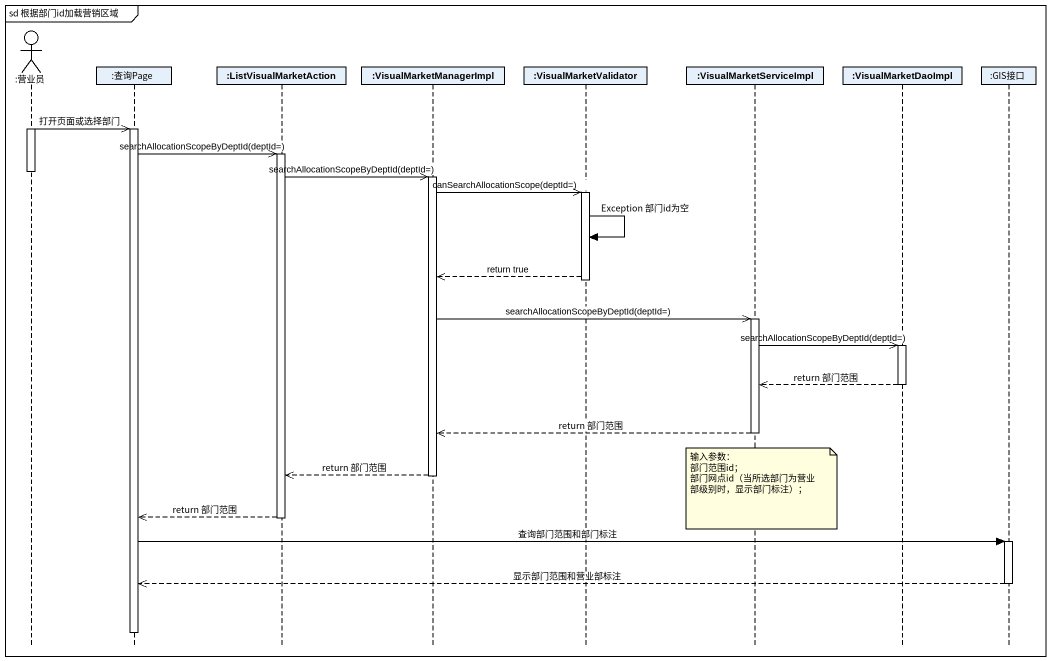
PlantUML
@startuml
mainframe sd 根据部门id加载营销区域
hide footbox
actor ":营业员" as 营业员
participant ":查询Page" as 查询Page
participant ":ListVisualMarketAction" as ListVisualMarketAction
participant ":VisualMarketManagerImpl" as VisualMarketManagerImpl
participant ":VisualMarketValidator" as VisualMarketValidator
participant ":VisualMarketServiceImpl" as VisualMarketServiceImpl
participant ":VisualMarketDaoImpl" as VisualMarketDaoImpl
participant ":GIS接口" as GIS接口

activate 营业员
营业员 ->> 查询Page : 打开页面或选择部门
activate 查询Page
查询Page ->> ListVisualMarketAction : searchAllocationScopeByDeptId(deptId=)
activate ListVisualMarketAction
deactivate 营业员
ListVisualMarketAction ->> VisualMarketManagerImpl : searchAllocationScopeByDeptId(deptId=)
activate VisualMarketManagerImpl
VisualMarketManagerImpl ->> VisualMarketValidator : canSearchAllocationScope(deptId=)
activate VisualMarketValidator
VisualMarketValidator -> VisualMarketValidator : Exception 部门id为空
VisualMarketValidator -->> VisualMarketManagerImpl : return true
deactivate VisualMarketValidator
VisualMarketManagerImpl ->> VisualMarketServiceImpl : searchAllocationScopeByDeptId(deptId=)
activate VisualMarketServiceImpl
VisualMarketServiceImpl ->> VisualMarketDaoImpl : searchAllocationScopeByDeptId(deptId=)
activate VisualMarketDaoImpl
VisualMarketDaoImpl -->> VisualMarketServiceImpl : return 部门范围
deactivate VisualMarketDaoImpl
VisualMarketServiceImpl -->> VisualMarketManagerImpl : return 部门范围
deactivate VisualMarketServiceImpl
VisualMarketManagerImpl -->> ListVisualMarketAction : return 部门范围
deactivate VisualMarketManagerImpl
note over VisualMarketServiceImpl
  输入参数：
  部门范围id；
  部门网点id（当所选部门为营业部级别时，显示部门标注）；
end note
ListVisualMarketAction -->> 查询Page : return 部门范围
deactivate ListVisualMarketAction
查询Page -> GIS接口 : 查询部门范围和部门标注
activate GIS接口
GIS接口 -->> 查询Page : 显示部门范围和营业部标注
deactivate GIS接口
deactivate 查询Page
@enduml
